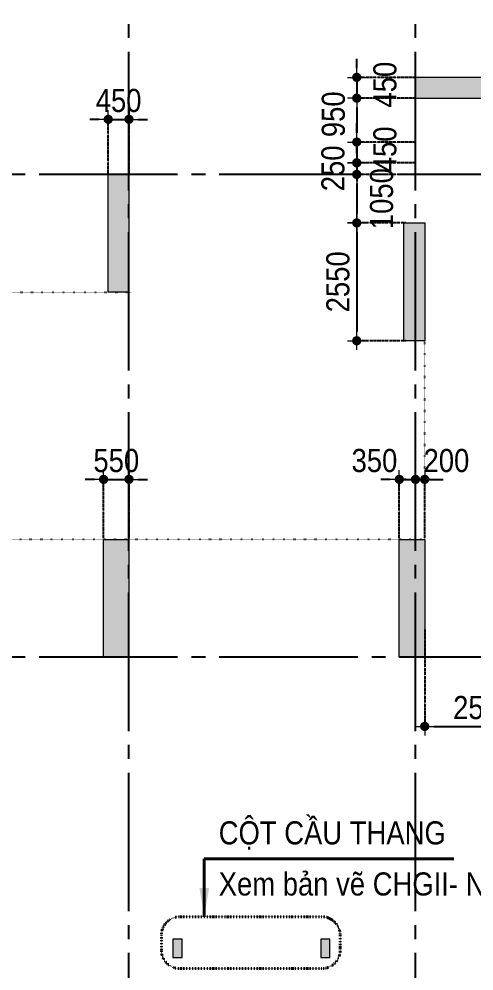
# Model space of a CAD drawing. Header units: millimetres. Extents: x -3973692 to -2843767, y 592734 to 838475.
# Drawn here: x -3680225 to -3670379, y 615443 to 636043 of the extents above; entities that cross this region are included whole.
import ezdxf
from ezdxf.enums import TextEntityAlignment as Align

# ---------------------------------------------------------------- set-up
doc = ezdxf.new("R2010")
doc.units = ezdxf.units.MM
doc.header["$MEASUREMENT"] = 0
doc.header["$PDMODE"] = 3
doc.header["$PDSIZE"] = -20
for name, pattern in [('CHG_XX_Luoi truc$0$MB_Luoi truc$0$Center101', [13, 10, -1, 1, -1]), ('DIVIDE2', [15.875, 6.35, -3.175, 0, -3.175, 0, -3.175]), ('DOT2', [0.125, 0, -0.125]), ('HIDDEN5', [2.8375, 1.25, -1.5875])]:
    doc.linetypes.add(name, pattern=pattern)
doc.layers.get('0').update_dxf_attribs({"lineweight": 9})
doc.layers.get('Defpoints').update_dxf_attribs({"color": 10, "lineweight": 0})
for name, color, linetype, lineweight in [("'S_General_Dim_1", 1, 'Continuous', 18), ("'S_General_Divide_3 Intermediate", 3, 'DIVIDE2', 40), ("'S_General_Text_2_Normal", 2, 'Continuous', 25), ('CHG_XX_Cot_Ham 1$0$Ap0302_PC', 150, 'Continuous', 9), ('CHG_XX_Cot_Ham 1$0$Ap0302_PC @ 1', 150, 'Continuous', 9), ('CHG_XX_Cot_Ham 1$0$Ap0302_PC @ 150 VP1', 150, 'Continuous', 9), ('CHG_XX_Cot_Ham 1$0$Ap0302_PC @ 150 VP2', 150, 'Continuous', 9), ('CHG_XX_Cot_Ham 1$0$Ap0302_PC @ 150 VP3', 150, 'Continuous', 9), ('CHG_XX_Cot_Ham 1$0$Ap0302_PC @ 150 VP4', 150, 'Continuous', 9), ('CHG_XX_Cot_Ham 1$0$Ap0302_PC @ 150 VP5', 150, 'Continuous', 9), ('CHG_XX_Cot_Ham 1$0$Ap0302_PC @ 150 VP6', 150, 'Continuous', 9), ('CHG_XX_Cot_Ham 1$0$Ap0302_PC @ 150 VP7', 150, 'Continuous', 9), ('CHG_XX_Cot_Ham 1$0$Ap0302_PC @ 150 VP8', 150, 'Continuous', 9), ('CHG_XX_Cot_Ham 1$0$Ap0302_PC @ 150 VP9', 150, 'Continuous', 9), ('CHG_XX_Cot_Ham 1$0$Ap0302_PC @ 150 VPModel', 150, 'Continuous', 9), ('CHG_XX_Cot_Ham 1$0$Ap0311_H', 8, 'Continuous', 15), ('CHG_XX_Cot_Ham 1$0$KTV', 47, 'Continuous', 9), ('KTH', 154, 'Continuous', 9)]:
    doc.layers.add(name, color=color, linetype=linetype, lineweight=lineweight)
for name, color, linetype in [('CHG_XX_Cot_Ham 1$0$mb_cot tang 1-3$0$Concrete Line', 6, 'Continuous'), ('CHG_XX_Luoi truc$0$Grid', 34, 'Continuous'), ('CHG_XX_Luoi truc$0$Grid Line', 251, 'CHG_XX_Luoi truc$0$MB_Luoi truc$0$Center101'), ('dim', 1, 'Continuous')]:
    doc.layers.add(name, color=color, linetype=linetype)
doc.styles.add('arial', font='arial.ttf', dxfattribs={"width": 0.85})
doc.styles.add('CHG_XX_Luoi truc$0$MB_Luoi truc$0$Grid A-F$0$VNI-HelveCB', font='')
doc.styles.get('CHG_XX_Luoi truc$0$MB_Luoi truc$0$Grid A-F$0$VNI-HelveCB').set_extended_font_data('VNI-Helve-Condense', bold=True)
doc.dimstyles.new('200', dxfattribs={"dimscale": 200, "dimtxt": 2.5, "dimasz": 1, "dimexe": 0, "dimexo": 0, "dimgap": 0.75, "dimtad": 1, "dimdec": 0, "dimrnd": 10, "dimzin": 9, "dimdsep": 46, "dimtxsty": 'arial', "dimblk1": 'DIMDOT', "dimblk2": 'DIMDOT', "dimsah": 1, "dimcen": 2, "dimdle": 3, "dimclre": 8, "dimclrt": 2, "dimadec": 0, "dimazin": 0, "dimtfac": 1, "dimtdec": 0, "dimtix": 1, "dimtmove": 2, "dimatfit": 3, "dimldrblk": 'DIMPIJL', "dimfxl": 1, "dimtvp": 1.8, "dimtolj": 1, "dimtzin": 0, "dimarcsym": 0})
doc.dimstyles.new('RHE_50', dxfattribs={"dimscale": 50, "dimtxt": 2.5, "dimasz": 1, "dimexe": 0, "dimexo": 0, "dimgap": 0.75, "dimtad": 1, "dimdec": 0, "dimzin": 9, "dimdsep": 46, "dimtxsty": 'arial', "dimblk1": 'DIMDOT', "dimblk2": 'DIMDOT', "dimsah": 1, "dimcen": 2, "dimdle": 3, "dimclre": 8, "dimclrt": 2, "dimadec": 0, "dimazin": 0, "dimtfac": 1, "dimtdec": 0, "dimtix": 1, "dimtmove": 2, "dimatfit": 3, "dimldrblk": 'DIMPIJL', "dimfxl": 1, "dimtvp": 1.8, "dimtolj": 1, "dimtzin": 0, "dimarcsym": 0})

# ---------------------------------------------------------------- blocks, each defined once
blk = doc.blocks.new('*U2841')
at = {"layer": 'CHG_XX_Luoi truc$0$Grid Line'}
blk.add_line((0, 0), (0, 608), dxfattribs=at)
at = {"layer": 'CHG_XX_Luoi truc$0$Grid', "lineweight": -2, "style": 'CHG_XX_Luoi truc$0$MB_Luoi truc$0$Grid A-F$0$VNI-HelveCB'}
for tag, p in [('GRIDSUB', (0, 617)), ('GRID', (0, -9))]:
    blk.add_attdef(tag, text='', height=5, dxfattribs=at).set_placement(p, align=Align.MIDDLE)
blk = doc.blocks.new('*U2843')
at = {"layer": 'CHG_XX_Luoi truc$0$Grid Line'}
blk.add_line((0, 0), (0, 438), dxfattribs=at)
at = {"layer": 'CHG_XX_Luoi truc$0$Grid', "lineweight": -2, "style": 'CHG_XX_Luoi truc$0$MB_Luoi truc$0$Grid A-F$0$VNI-HelveCB'}
for tag, p in [('GRIDSUB', (0, 447)), ('GRID', (0, -9))]:
    blk.add_attdef(tag, text='', height=5, dxfattribs=at).set_placement(p, align=Align.MIDDLE)
blk = doc.blocks.new('CHG_XX_Luoi truc')
at = {"layer": 'CHG_XX_Luoi truc$0$Grid', "xscale": 300, "yscale": 300, "zscale": 300}
for p in [(70650, -12747), (76850, -12747)]:
    blk.add_blockref('*U2841', p, dxfattribs=at)
at = {"layer": 'CHG_XX_Luoi truc$0$Grid', "xscale": 300.0000000000013, "yscale": 300.0000000000013, "zscale": 300.0000000000013, "rotation": 90}
for p in [(110703, 22700), (110703, 12250)]:
    blk.add_blockref('*U2843', p, dxfattribs=at)
blk = doc.blocks.new('*U3241')
at = {"layer": 'CHG_XX_Cot_Ham 1$0$Ap0302_PC @ 1'}
h = blk.add_hatch(color=256, dxfattribs=at)
h.dxf.hatch_style = 1
h.paths.add_polyline_path([(450, 0), (0, 0), (0, -2550), (450, -2550)])
at = {"layer": 'CHG_XX_Cot_Ham 1$0$Ap0302_PC @ 150 VP1'}
h = blk.add_hatch(color=256, dxfattribs=at)
h.dxf.hatch_style = 1
h.paths.add_polyline_path([(450, 0), (0, 0), (0, -2550), (450, -2550)])
at = {"layer": 'CHG_XX_Cot_Ham 1$0$Ap0302_PC @ 150 VP2'}
h = blk.add_hatch(color=256, dxfattribs=at)
h.dxf.hatch_style = 1
h.paths.add_polyline_path([(450, 0), (0, 0), (0, -2550), (450, -2550)])
at = {"layer": 'CHG_XX_Cot_Ham 1$0$Ap0302_PC @ 150 VP3'}
h = blk.add_hatch(color=256, dxfattribs=at)
h.dxf.hatch_style = 1
h.paths.add_polyline_path([(450, 0), (0, 0), (0, -2550), (450, -2550)])
at = {"layer": 'CHG_XX_Cot_Ham 1$0$Ap0302_PC @ 150 VP4'}
h = blk.add_hatch(color=256, dxfattribs=at)
h.dxf.hatch_style = 1
h.paths.add_polyline_path([(450, 0), (0, 0), (0, -2550), (450, -2550)])
at = {"layer": 'CHG_XX_Cot_Ham 1$0$Ap0302_PC @ 150 VP5'}
h = blk.add_hatch(color=256, dxfattribs=at)
h.dxf.hatch_style = 1
h.paths.add_polyline_path([(450, 0), (0, 0), (0, -2550), (450, -2550)])
at = {"layer": 'CHG_XX_Cot_Ham 1$0$Ap0302_PC @ 150 VP6'}
h = blk.add_hatch(color=256, dxfattribs=at)
h.dxf.hatch_style = 1
h.paths.add_polyline_path([(450, 0), (0, 0), (0, -2550), (450, -2550)])
at = {"layer": 'CHG_XX_Cot_Ham 1$0$Ap0302_PC @ 150 VP7'}
h = blk.add_hatch(color=256, dxfattribs=at)
h.dxf.hatch_style = 1
h.paths.add_polyline_path([(450, 0), (0, 0), (0, -2550), (450, -2550)])
at = {"layer": 'CHG_XX_Cot_Ham 1$0$Ap0302_PC @ 150 VP8'}
h = blk.add_hatch(color=256, dxfattribs=at)
h.dxf.hatch_style = 1
h.paths.add_polyline_path([(450, 0), (0, 0), (0, -2550), (450, -2550)])
at = {"layer": 'CHG_XX_Cot_Ham 1$0$Ap0302_PC @ 150 VP9'}
h = blk.add_hatch(color=256, dxfattribs=at)
h.dxf.hatch_style = 1
h.paths.add_polyline_path([(450, 0), (0, 0), (0, -2550), (450, -2550)])
at = {"layer": 'CHG_XX_Cot_Ham 1$0$Ap0302_PC @ 150 VPModel'}
h = blk.add_hatch(color=256, dxfattribs=at)
h.dxf.hatch_style = 1
h.paths.add_polyline_path([(450, 0), (0, 0), (0, -2550), (450, -2550)])
blk = doc.blocks.new('CHG_XX_Cot_Ham 1$0$Block A_C450x2250')
at = {"layer": 'CHG_XX_Cot_Ham 1$0$Ap0302_PC'}
blk.add_lwpolyline([(450, -2550), (0, -2550), (0, 0), (450, 0)], close=True, dxfattribs=at)
blk.add_blockref('*U3241', (0, 0), dxfattribs=at)
blk = doc.blocks.new('*U3244')
at = {"layer": 'CHG_XX_Cot_Ham 1$0$Ap0302_PC @ 1'}
h = blk.add_hatch(color=256, dxfattribs=at)
h.dxf.hatch_style = 1
h.paths.add_polyline_path([(550, 0), (0, 0), (0, -2550), (550, -2550)])
at = {"layer": 'CHG_XX_Cot_Ham 1$0$Ap0302_PC @ 150 VP1'}
h = blk.add_hatch(color=256, dxfattribs=at)
h.dxf.hatch_style = 1
h.paths.add_polyline_path([(550, 0), (0, 0), (0, -2550), (550, -2550)])
at = {"layer": 'CHG_XX_Cot_Ham 1$0$Ap0302_PC @ 150 VP2'}
h = blk.add_hatch(color=256, dxfattribs=at)
h.dxf.hatch_style = 1
h.paths.add_polyline_path([(550, 0), (0, 0), (0, -2550), (550, -2550)])
at = {"layer": 'CHG_XX_Cot_Ham 1$0$Ap0302_PC @ 150 VP3'}
h = blk.add_hatch(color=256, dxfattribs=at)
h.dxf.hatch_style = 1
h.paths.add_polyline_path([(550, 0), (0, 0), (0, -2550), (550, -2550)])
at = {"layer": 'CHG_XX_Cot_Ham 1$0$Ap0302_PC @ 150 VP4'}
h = blk.add_hatch(color=256, dxfattribs=at)
h.dxf.hatch_style = 1
h.paths.add_polyline_path([(550, 0), (0, 0), (0, -2550), (550, -2550)])
at = {"layer": 'CHG_XX_Cot_Ham 1$0$Ap0302_PC @ 150 VP5'}
h = blk.add_hatch(color=256, dxfattribs=at)
h.dxf.hatch_style = 1
h.paths.add_polyline_path([(550, 0), (0, 0), (0, -2550), (550, -2550)])
at = {"layer": 'CHG_XX_Cot_Ham 1$0$Ap0302_PC @ 150 VP6'}
h = blk.add_hatch(color=256, dxfattribs=at)
h.dxf.hatch_style = 1
h.paths.add_polyline_path([(550, 0), (0, 0), (0, -2550), (550, -2550)])
at = {"layer": 'CHG_XX_Cot_Ham 1$0$Ap0302_PC @ 150 VP7'}
h = blk.add_hatch(color=256, dxfattribs=at)
h.dxf.hatch_style = 1
h.paths.add_polyline_path([(550, 0), (0, 0), (0, -2550), (550, -2550)])
at = {"layer": 'CHG_XX_Cot_Ham 1$0$Ap0302_PC @ 150 VP8'}
h = blk.add_hatch(color=256, dxfattribs=at)
h.dxf.hatch_style = 1
h.paths.add_polyline_path([(550, 0), (0, 0), (0, -2550), (550, -2550)])
at = {"layer": 'CHG_XX_Cot_Ham 1$0$Ap0302_PC @ 150 VP9'}
h = blk.add_hatch(color=256, dxfattribs=at)
h.dxf.hatch_style = 1
h.paths.add_polyline_path([(550, 0), (0, 0), (0, -2550), (550, -2550)])
at = {"layer": 'CHG_XX_Cot_Ham 1$0$Ap0302_PC @ 150 VPModel'}
h = blk.add_hatch(color=256, dxfattribs=at)
h.dxf.hatch_style = 1
h.paths.add_polyline_path([(550, 0), (0, 0), (0, -2550), (550, -2550)])
blk = doc.blocks.new('CHG_XX_Cot_Ham 1$0$550x2550')
at = {"layer": 'CHG_XX_Cot_Ham 1$0$Ap0302_PC'}
blk.add_lwpolyline([(550, -2550), (0, -2550), (0, 0), (550, 0)], close=True, dxfattribs=at)
blk.add_blockref('*U3244', (0, 0), dxfattribs=at)
blk = doc.blocks.new('CHG_XX_Cot_Ham 1')
at = {"layer": 'CHG_XX_Cot_Ham 1$0$Ap0311_H'}
h = blk.add_hatch(color=256, dxfattribs=at)
h.dxf.hatch_style = 1
h.paths.add_polyline_path([(99639.2, 163400), (-10900, 163400), (-10900, 85450), (-300, 85450), (-300, 84050), (32350, 84050), (32350, -9000), (103575.5, -9000), (106050, -6022), (106050, 158254.3)])
h.paths.add_polyline_path([(99533.7, 163100), (105750, 158110.4), (105750, 90450), (105650, 90450), (105650, 90450), (105750, 90450), (105750, 13850), (105750, 13825.9), (105750, -5913.6), (103434.7, -8700), (93600, -8700), (32650, -8700), (32650, 84350), (0, 84350), (0, 85750), (-10600, 85750), (-10600, 163100), (93600, 163100)], flags=16)
at = {"layer": 'CHG_XX_Cot_Ham 1$0$KTV'}
h = blk.add_hatch(color=256, dxfattribs=at)
h.dxf.hatch_style = 1
h.paths.add_polyline_path([(71600, 5750), (71800, 5750), (71800, 6150), (71600, 6150)])
h = blk.add_hatch(color=256, dxfattribs=at)
h.dxf.hatch_style = 1
h.paths.add_polyline_path([(74800, 5750), (75000, 5750), (75000, 6150), (74800, 6150)])
for points in [[(71600, 5750), (71800, 5750), (71800, 6150), (71600, 6150)], [(74800, 5750), (75000, 5750), (75000, 6150), (74800, 6150)]]:
    blk.add_lwpolyline(points, close=True, dxfattribs=at)
at = {"layer": 'CHG_XX_Cot_Ham 1$0$Ap0302_PC', "xscale": -1, "rotation": 90}
blk.add_blockref('CHG_XX_Cot_Ham 1$0$Block A_C450x2250', (76850, 24800), dxfattribs=at)
at = {"layer": 'CHG_XX_Cot_Ham 1$0$Ap0302_PC'}
for p in [(70200, 22700), (76600, 21650)]:
    blk.add_blockref('CHG_XX_Cot_Ham 1$0$Block A_C450x2250', p, dxfattribs=at)
at = {"layer": 'CHG_XX_Cot_Ham 1$0$mb_cot tang 1-3$0$Concrete Line'}
blk.add_blockref('CHG_XX_Luoi truc', (0, 0), dxfattribs=at)
at = {"layer": 'Defpoints'}
for p in [(70100, 14800), (76500, 14800)]:
    blk.add_blockref('CHG_XX_Cot_Ham 1$0$550x2550', p, dxfattribs=at)
blk = doc.blocks.new('DIMDOT')
for p, q in [((0, -1), (0, 1)), ((1, 0), (-1, 0))]:
    blk.add_line(p, q)
at = {"const_width": 0.5}
blk.add_lwpolyline([(-0.25, 0, 1), (0.25, 0, 1)], format="xyb", close=True, dxfattribs=at)
blk = doc.blocks.new('*D1988')
at = {"layer": "'S_General_Dim_1", "color": 0, "lineweight": -2, "transparency": 16777216}
for p, q in [((-3678495, 633872), (-3678695, 633872)), ((-3678295, 633872), (-3677845, 633872)), ((-3677645, 633872), (-3677445, 633872))]:
    blk.add_line(p, q, dxfattribs=at)
at = {"layer": "'S_General_Dim_1", "color": 8, "linetype": 'HIDDEN5', "lineweight": -2, "transparency": 16777216}
for p, q in [((-3678295, 632681), (-3678295, 633872)), ((-3677845, 632681), (-3677845, 633872))]:
    blk.add_line(p, q, dxfattribs=at)
at = {"layer": 'Defpoints', "color": 0, "transparency": 16777216}
for p in [(-3677845, 633872), (-3678295, 632681), (-3677845, 632681)]:
    blk.add_point(p, dxfattribs=at)
at = {"layer": "'S_General_Dim_1", "color": 0, "lineweight": -2, "transparency": 16777216, "xscale": 200, "yscale": 200, "zscale": 200}
blk.add_blockref('DIMDOT', (-3678295, 633872), dxfattribs=at)
at = {"layer": "'S_General_Dim_1", "color": 0, "lineweight": -2, "transparency": 16777216, "xscale": 200, "yscale": 200, "zscale": 200, "rotation": 180}
blk.add_blockref('DIMDOT', (-3677845, 633872), dxfattribs=at)
at = {"layer": "'S_General_Dim_1", "color": 2, "transparency": 16777216, "insert": (-3678070, 634277), "char_height": 500, "attachment_point": 5, "style": 'arial'}
blk.add_mtext('\\A1;450', dxfattribs=at)
blk = doc.blocks.new('DIMPIJL')
at = {"linetype": 'ByBlock'}
blk.add_solid([(-2.5, 0.417), (-2.5, -0.417), (0, 0)], dxfattribs=at)
blk = doc.blocks.new('*D2014')
at = {"layer": "'S_General_Dim_1", "color": 0, "lineweight": -2, "transparency": 16777216}
for p, q in [((-3678595, 626081), (-3678795, 626081)), ((-3678395, 626081), (-3677845, 626081)), ((-3677645, 626081), (-3677445, 626081))]:
    blk.add_line(p, q, dxfattribs=at)
at = {"layer": "'S_General_Dim_1", "color": 8, "linetype": 'HIDDEN5', "lineweight": -2, "transparency": 16777216}
for p, q in [((-3678395, 624781), (-3678395, 626081)), ((-3677845, 624781), (-3677845, 626081))]:
    blk.add_line(p, q, dxfattribs=at)
at = {"layer": 'Defpoints', "color": 0, "transparency": 16777216}
for p in [(-3677845, 626081), (-3678395, 624781), (-3677845, 624781)]:
    blk.add_point(p, dxfattribs=at)
at = {"layer": "'S_General_Dim_1", "color": 0, "lineweight": -2, "transparency": 16777216, "xscale": 200, "yscale": 200, "zscale": 200}
blk.add_blockref('DIMDOT', (-3678395, 626081), dxfattribs=at)
at = {"layer": "'S_General_Dim_1", "color": 0, "lineweight": -2, "transparency": 16777216, "xscale": 200, "yscale": 200, "zscale": 200, "rotation": 180}
blk.add_blockref('DIMDOT', (-3677845, 626081), dxfattribs=at)
at = {"layer": "'S_General_Dim_1", "color": 2, "transparency": 16777216, "insert": (-3678120, 626486), "char_height": 500, "attachment_point": 5, "style": 'arial'}
blk.add_mtext('\\A1;550', dxfattribs=at)
blk = doc.blocks.new('*D2015')
at = {"layer": "'S_General_Dim_1", "color": 0, "lineweight": -2, "transparency": 16777216}
for p, q in [((-3672195, 626081), (-3672395, 626081)), ((-3671995, 626081), (-3671645, 626081)), ((-3671445, 626081), (-3671245, 626081))]:
    blk.add_line(p, q, dxfattribs=at)
at = {"layer": "'S_General_Dim_1", "color": 8, "linetype": 'HIDDEN5', "lineweight": -2, "transparency": 16777216}
for p, q in [((-3671995, 624781), (-3671995, 626081)), ((-3671645, 624781), (-3671645, 626081))]:
    blk.add_line(p, q, dxfattribs=at)
at = {"layer": 'Defpoints', "color": 0, "transparency": 16777216}
for p in [(-3671645, 626081), (-3671995, 624781), (-3671645, 624781)]:
    blk.add_point(p, dxfattribs=at)
at = {"layer": "'S_General_Dim_1", "color": 0, "lineweight": -2, "transparency": 16777216, "xscale": 200, "yscale": 200, "zscale": 200}
blk.add_blockref('DIMDOT', (-3671995, 626081), dxfattribs=at)
at = {"layer": "'S_General_Dim_1", "color": 0, "lineweight": -2, "transparency": 16777216, "xscale": 200, "yscale": 200, "zscale": 200, "rotation": 180}
blk.add_blockref('DIMDOT', (-3671645, 626081), dxfattribs=at)
at = {"layer": "'S_General_Dim_1", "color": 2, "transparency": 16777216, "insert": (-3672533, 626486), "char_height": 500, "attachment_point": 5, "style": 'arial'}
blk.add_mtext('\\A1;350', dxfattribs=at)
blk = doc.blocks.new('*D2016')
at = {"layer": "'S_General_Dim_1", "color": 0, "lineweight": -2, "transparency": 16777216}
for p, q in [((-3671845, 626081), (-3672045, 626081)), ((-3671645, 626081), (-3671445, 626081)), ((-3671245, 626081), (-3671045, 626081))]:
    blk.add_line(p, q, dxfattribs=at)
at = {"layer": "'S_General_Dim_1", "color": 8, "linetype": 'HIDDEN5', "lineweight": -2, "transparency": 16777216}
for p, q in [((-3671645, 624781), (-3671645, 626081)), ((-3671445, 624781), (-3671445, 626081))]:
    blk.add_line(p, q, dxfattribs=at)
at = {"layer": 'Defpoints', "color": 0, "transparency": 16777216}
for p in [(-3671445, 626081), (-3671645, 624781), (-3671445, 624781)]:
    blk.add_point(p, dxfattribs=at)
at = {"layer": "'S_General_Dim_1", "color": 0, "lineweight": -2, "transparency": 16777216, "xscale": 200, "yscale": 200, "zscale": 200}
blk.add_blockref('DIMDOT', (-3671645, 626081), dxfattribs=at)
at = {"layer": "'S_General_Dim_1", "color": 0, "lineweight": -2, "transparency": 16777216, "xscale": 200, "yscale": 200, "zscale": 200, "rotation": 180}
blk.add_blockref('DIMDOT', (-3671445, 626081), dxfattribs=at)
at = {"layer": "'S_General_Dim_1", "color": 2, "transparency": 16777216, "insert": (-3670975, 626486), "char_height": 500, "attachment_point": 5, "style": 'arial'}
blk.add_mtext('\\A1;200', dxfattribs=at)
blk = doc.blocks.new('*D2008')
at = {"layer": "'S_General_Dim_1", "color": 8, "linetype": 'HIDDEN5', "lineweight": -2, "transparency": 16777216}
for p, q in [((-3671645, 632681), (-3672916, 632681)), ((-3671845, 631631), (-3672916, 631631))]:
    blk.add_line(p, q, dxfattribs=at)
at = {"layer": "'S_General_Dim_1", "color": 0, "lineweight": -2, "transparency": 16777216}
blk.add_line((-3672916, 632481), (-3672916, 631831), dxfattribs=at)
at = {"layer": 'Defpoints', "color": 0, "transparency": 16777216}
for p in [(-3671645, 632681), (-3672916, 631631), (-3671845, 631631)]:
    blk.add_point(p, dxfattribs=at)
at = {"layer": "'S_General_Dim_1", "color": 0, "lineweight": -2, "transparency": 16777216, "xscale": 200, "yscale": 200, "zscale": 200}
for p, rotation in [((-3672916, 632681), 90), ((-3672916, 631631), 270)]:
    blk.add_blockref('DIMDOT', p, dxfattribs=dict(at, rotation=rotation))
at = {"layer": "'S_General_Dim_1", "color": 2, "transparency": 16777216, "insert": (-3672377, 632156), "char_height": 500, "attachment_point": 5, "rotation": 90, "style": 'arial'}
blk.add_mtext('\\A1;1050', dxfattribs=at)
blk = doc.blocks.new('*D2009')
at = {"layer": "'S_General_Dim_1", "color": 8, "linetype": 'HIDDEN5', "lineweight": -2, "transparency": 16777216}
for p, q in [((-3671845, 631631), (-3672916, 631631)), ((-3671845, 629081), (-3672916, 629081))]:
    blk.add_line(p, q, dxfattribs=at)
at = {"layer": "'S_General_Dim_1", "color": 0, "lineweight": -2, "transparency": 16777216}
blk.add_line((-3672916, 631431), (-3672916, 629281), dxfattribs=at)
at = {"layer": 'Defpoints', "color": 0, "transparency": 16777216}
for p in [(-3671845, 631631), (-3672916, 629081), (-3671845, 629081)]:
    blk.add_point(p, dxfattribs=at)
at = {"layer": "'S_General_Dim_1", "color": 0, "lineweight": -2, "transparency": 16777216, "xscale": 200, "yscale": 200, "zscale": 200}
for p, rotation in [((-3672916, 631631), 90), ((-3672916, 629081), 270)]:
    blk.add_blockref('DIMDOT', p, dxfattribs=dict(at, rotation=rotation))
at = {"layer": "'S_General_Dim_1", "color": 2, "transparency": 16777216, "insert": (-3673322, 630356), "char_height": 500, "attachment_point": 5, "rotation": 90, "style": 'arial'}
blk.add_mtext('\\A1;2550', dxfattribs=at)
blk = doc.blocks.new('*D2613')
at = {"layer": 'Defpoints', "color": 0, "transparency": 16777216}
for p in [(-3671445, 622835), (-3668895, 622835), (-3668895, 620735)]:
    blk.add_point(p, dxfattribs=at)
at = {"layer": 'KTH', "color": 8, "linetype": 'HIDDEN5', "lineweight": -2, "transparency": 16777216}
for p, q in [((-3671445, 622835), (-3671445, 620735)), ((-3668895, 622835), (-3668895, 620735))]:
    blk.add_line(p, q, dxfattribs=at)
at = {"layer": 'KTH', "color": 0, "lineweight": -2, "transparency": 16777216}
blk.add_line((-3671245, 620735), (-3669095, 620735), dxfattribs=at)
at = {"layer": 'KTH', "color": 0, "lineweight": -2, "transparency": 16777216, "xscale": 200, "yscale": 200, "zscale": 200, "rotation": 180}
blk.add_blockref('DIMDOT', (-3671445, 620735), dxfattribs=at)
at = {"layer": 'KTH', "color": 0, "lineweight": -2, "transparency": 16777216, "xscale": 200, "yscale": 200, "zscale": 200}
blk.add_blockref('DIMDOT', (-3668895, 620735), dxfattribs=at)
at = {"layer": 'KTH', "color": 2, "transparency": 16777216, "insert": (-3670170, 621141), "char_height": 500, "attachment_point": 5, "style": 'arial'}
blk.add_mtext('\\A1;2550', dxfattribs=at)
blk = doc.blocks.new('*D2770')
at = {"layer": "'S_General_Dim_1", "color": 0, "lineweight": -2, "transparency": 16777216}
for p, q in [((-3672916, 633581), (-3672916, 633781)), ((-3672916, 633381), (-3672916, 632931)), ((-3672916, 632731), (-3672916, 632531))]:
    blk.add_line(p, q, dxfattribs=at)
at = {"layer": "'S_General_Dim_1", "color": 8, "linetype": 'HIDDEN5', "lineweight": -2, "transparency": 16777216}
for p, q in [((-3671645, 633381), (-3672916, 633381)), ((-3671645, 632931), (-3672916, 632931))]:
    blk.add_line(p, q, dxfattribs=at)
at = {"layer": 'Defpoints', "color": 0, "transparency": 16777216}
for p in [(-3671645, 633381), (-3672916, 632931), (-3671645, 632931)]:
    blk.add_point(p, dxfattribs=at)
at = {"layer": "'S_General_Dim_1", "color": 0, "lineweight": -2, "transparency": 16777216, "xscale": 200, "yscale": 200, "zscale": 200}
for p, rotation in [((-3672916, 633381), 270), ((-3672916, 632931), 90)]:
    blk.add_blockref('DIMDOT', p, dxfattribs=dict(at, rotation=rotation))
at = {"layer": "'S_General_Dim_1", "color": 2, "transparency": 16777216, "insert": (-3672304, 633223), "char_height": 500, "attachment_point": 5, "rotation": 90, "style": 'arial'}
blk.add_mtext('\\A1;450', dxfattribs=at)
blk = doc.blocks.new('*D2771')
at = {"layer": "'S_General_Dim_1", "color": 0, "lineweight": -2, "transparency": 16777216}
for p, q in [((-3672916, 633131), (-3672916, 633331)), ((-3672916, 632931), (-3672916, 632681)), ((-3672916, 632481), (-3672916, 632281))]:
    blk.add_line(p, q, dxfattribs=at)
at = {"layer": "'S_General_Dim_1", "color": 8, "linetype": 'HIDDEN5', "lineweight": -2, "transparency": 16777216}
for p, q in [((-3671645, 632931), (-3672916, 632931)), ((-3671645, 632681), (-3672916, 632681))]:
    blk.add_line(p, q, dxfattribs=at)
at = {"layer": 'Defpoints', "color": 0, "transparency": 16777216}
for p in [(-3671645, 632931), (-3672916, 632681), (-3671645, 632681)]:
    blk.add_point(p, dxfattribs=at)
at = {"layer": "'S_General_Dim_1", "color": 0, "lineweight": -2, "transparency": 16777216, "xscale": 200, "yscale": 200, "zscale": 200}
for p, rotation in [((-3672916, 632931), 270), ((-3672916, 632681), 90)]:
    blk.add_blockref('DIMDOT', p, dxfattribs=dict(at, rotation=rotation))
at = {"layer": "'S_General_Dim_1", "color": 2, "transparency": 16777216, "insert": (-3673429, 632812), "char_height": 500, "attachment_point": 5, "rotation": 90, "style": 'arial'}
blk.add_mtext('\\A1;250', dxfattribs=at)
blk = doc.blocks.new('*D2772')
at = {"layer": "'S_General_Dim_1", "color": 8, "linetype": 'HIDDEN5', "lineweight": -2, "transparency": 16777216}
for p, q in [((-3671645, 634331), (-3672916, 634331)), ((-3671645, 633381), (-3672916, 633381))]:
    blk.add_line(p, q, dxfattribs=at)
at = {"layer": "'S_General_Dim_1", "color": 0, "lineweight": -2, "transparency": 16777216}
blk.add_line((-3672916, 634131), (-3672916, 633581), dxfattribs=at)
at = {"layer": 'Defpoints', "color": 0, "transparency": 16777216}
for p in [(-3671645, 634331), (-3672916, 633381), (-3671645, 633381)]:
    blk.add_point(p, dxfattribs=at)
at = {"layer": "'S_General_Dim_1", "color": 0, "lineweight": -2, "transparency": 16777216, "xscale": 200, "yscale": 200, "zscale": 200}
for p, rotation in [((-3672916, 634331), 90), ((-3672916, 633381), 270)]:
    blk.add_blockref('DIMDOT', p, dxfattribs=dict(at, rotation=rotation))
at = {"layer": "'S_General_Dim_1", "color": 2, "transparency": 16777216, "insert": (-3673420, 633982), "char_height": 500, "attachment_point": 5, "rotation": 90, "style": 'arial'}
blk.add_mtext('\\A1;950', dxfattribs=at)
blk = doc.blocks.new('*D2773')
at = {"layer": "'S_General_Dim_1", "color": 0, "lineweight": -2, "transparency": 16777216}
for p, q in [((-3672916, 634981), (-3672916, 635181)), ((-3672916, 634781), (-3672916, 634331)), ((-3672916, 634131), (-3672916, 633931))]:
    blk.add_line(p, q, dxfattribs=at)
at = {"layer": "'S_General_Dim_1", "color": 8, "linetype": 'HIDDEN5', "lineweight": -2, "transparency": 16777216}
for p, q in [((-3671645, 634781), (-3672916, 634781)), ((-3671645, 634331), (-3672916, 634331))]:
    blk.add_line(p, q, dxfattribs=at)
at = {"layer": 'Defpoints', "color": 0, "transparency": 16777216}
for p in [(-3671645, 634781), (-3672916, 634331), (-3671645, 634331)]:
    blk.add_point(p, dxfattribs=at)
at = {"layer": "'S_General_Dim_1", "color": 0, "lineweight": -2, "transparency": 16777216, "xscale": 200, "yscale": 200, "zscale": 200}
for p, rotation in [((-3672916, 634781), 270), ((-3672916, 634331), 90)]:
    blk.add_blockref('DIMDOT', p, dxfattribs=dict(at, rotation=rotation))
at = {"layer": "'S_General_Dim_1", "color": 2, "transparency": 16777216, "insert": (-3672304, 634623), "char_height": 500, "attachment_point": 5, "rotation": 90, "style": 'arial'}
blk.add_mtext('\\A1;450', dxfattribs=at)
blk = doc.blocks.new('CT')
at = {"layer": "'S_General_Divide_3 Intermediate", "ltscale": 0.5}
blk.add_lwpolyline([(75221, 6236), (75221, 5913, -0.414214), (74821, 5513), (71750, 5513, -0.414214), (71350, 5913), (71350, 6236, -0.414214), (71750, 6636), (74821, 6636, -0.414214)], format="xyb", close=True, dxfattribs=at)
at = {"layer": "'S_General_Text_2_Normal", "ltscale": 1500, "style": 'arial', "width": 0.85}
for s, p in [('CỘT CẦU THANG', (72592, 8701)), ('Xem bản vẽ CHGII- NS-DD-C-G-ST-08', (72592, 7595))]:
    blk.add_text(s, height=500, dxfattribs=at).set_placement(p, align=Align.TOP_LEFT)
at = {"layer": "'S_General_Dim_1", "color": 1}
blk.add_leader([(72279, 6636), (72279, 7886), (77681, 7886)], dimstyle='RHE_50', override={"dimasz": 5}, dxfattribs=at)

msp = doc.modelspace()

# ---------------------------------------------------------------- linework, layer by layer
at = {"layer": 'dim', "linetype": 'DOT2', "ltscale": 10}
for p, q in [((-3687295.2, 630131), (-3677795.2, 630131)), ((-3671445.2, 624781), (-3671445.2, 629081)), ((-3671495.2, 624781), (-3685644.2, 624781))]:
    msp.add_line(p, q, dxfattribs=at)

# ---------------------------------------------------------------- block references
at = {"layer": "'S_General_Divide_3 Intermediate"}
for name in ['CHG_XX_Cot_Ham 1', 'CT']:
    msp.add_blockref(name, (-3748495.2, 609981), dxfattribs=at)

# ---------------------------------------------------------------- dimensions: what is measured, and where the dimension line sits
at = {"layer": "'S_General_Dim_1"}
for base, p1, p2, picture, middle in [((-3672916.4, 634331), (-3671645.2, 634781), (-3671645.2, 634331), '*D2773', (-3672303.8, 634623)), ((-3672916.4, 633381), (-3671645.2, 634331), (-3671645.2, 633381), '*D2772', (-3673420.5, 633981.9)), ((-3672916.4, 632931), (-3671645.2, 633381), (-3671645.2, 632931), '*D2770', (-3672303.8, 633223)), ((-3672916.4, 632681), (-3671645.2, 632931), (-3671645.2, 632681), '*D2771', (-3673429.4, 632812.2)), ((-3672916.4, 631631), (-3671645.2, 632681), (-3671845.2, 631631), '*D2008', (-3672376.8, 632156))]:
    dim = msp.add_linear_dim(base=base, p1=p1, p2=p2, angle=90, dimstyle='200', dxfattribs=at)
    dim.commit()
    dim.dimension.update_dxf_attribs({"geometry": picture, "text_midpoint": middle, "dimtype": 160})
for base, p1, p2, picture, middle in [((-3677845.2, 633872.1), (-3678295.2, 632681), (-3677845.2, 632681), '*D1988', (-3678070.2, 634277.4)), ((-3677845.2, 626080.6), (-3678395.2, 624781), (-3677845.2, 624781), '*D2014', (-3678120.2, 626485.8))]:
    dim = msp.add_linear_dim(base=base, p1=p1, p2=p2, dimstyle='200', dxfattribs=at)
    dim.commit()
    dim.dimension.update_dxf_attribs({"geometry": picture, "text_midpoint": middle})
dim = msp.add_linear_dim(base=(-3672916.4, 629081), p1=(-3671845.2, 631631), p2=(-3671845.2, 629081), angle=90, dimstyle='200', dxfattribs=at)
dim.commit()
dim.dimension.update_dxf_attribs({"geometry": '*D2009', "text_midpoint": (-3673321.6, 630356)})
for base, p1, p2, picture, middle in [((-3671645.2, 626080.6), (-3671995.2, 624781), (-3671645.2, 624781), '*D2015', (-3672533.1, 626485.8)), ((-3671445.2, 626080.6), (-3671645.2, 624781), (-3671445.2, 624781), '*D2016', (-3670975.1, 626485.8))]:
    dim = msp.add_linear_dim(base=base, p1=p1, p2=p2, dimstyle='200', dxfattribs=at)
    dim.commit()
    dim.dimension.update_dxf_attribs({"geometry": picture, "text_midpoint": middle, "dimtype": 160})
at = {"layer": 'KTH'}
dim = msp.add_linear_dim(base=(-3668895.2, 620735.3), p1=(-3671445.2, 622835.3), p2=(-3668895.2, 622835.3), dimstyle='200', dxfattribs=at)
dim.commit()
dim.dimension.update_dxf_attribs({"geometry": '*D2613', "text_midpoint": (-3670170.2, 621140.6)})

doc.saveas('drawing.dxf')
